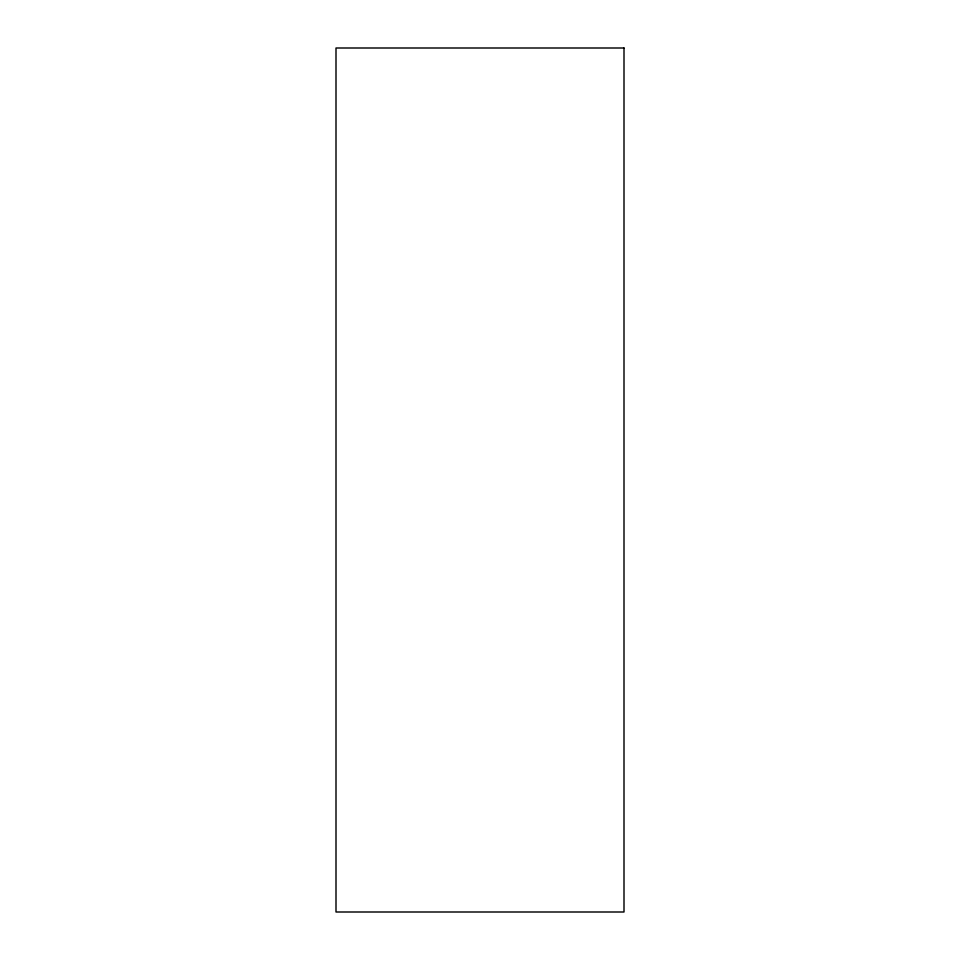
<?xml version="1.0" encoding="UTF-8"?>
<svg xmlns="http://www.w3.org/2000/svg" width="960" height="960" viewBox="0 0 960 960"><rect width="100%" height="100%" fill="white"/><g stroke="black" fill="none" stroke-linecap="round" stroke-linejoin="round"><path stroke-width="1.44" d="M624 48L336 48L336 912L624 912L624 48"/></g></svg>
